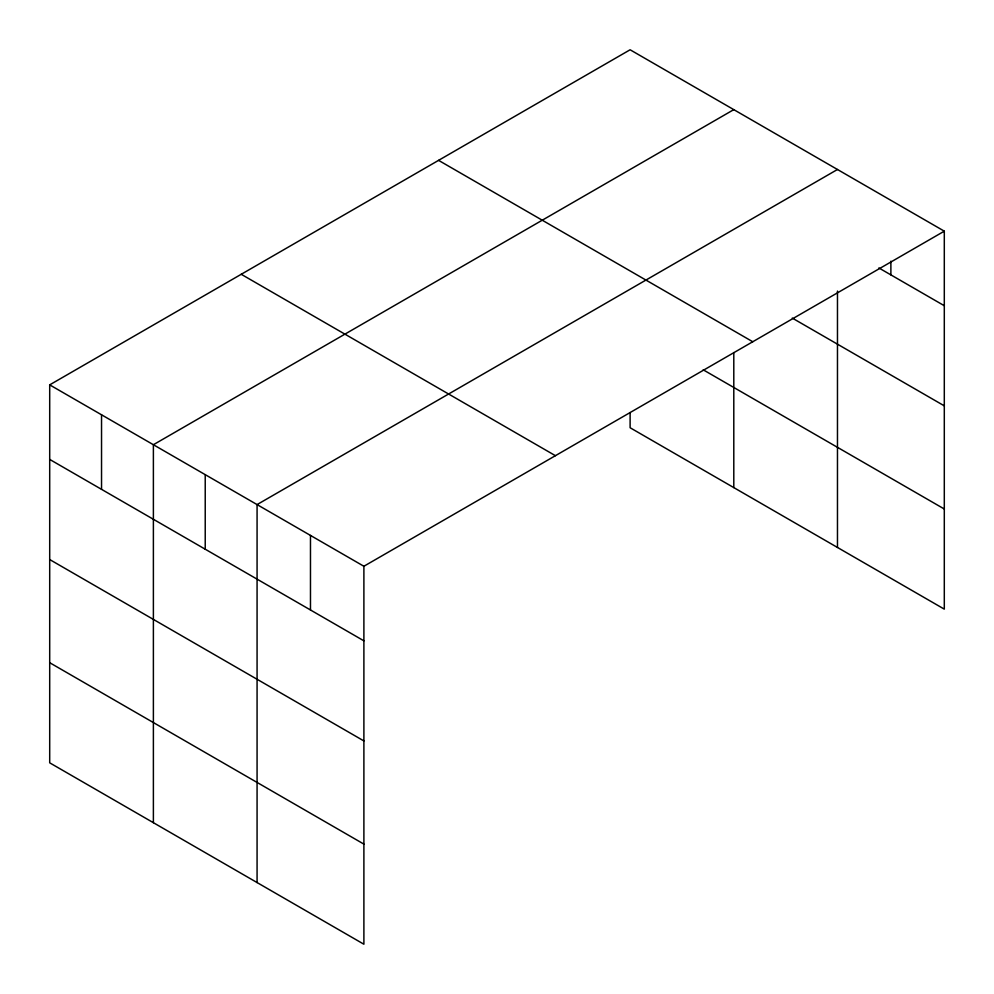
<?xml version="1.0" encoding="UTF-8"?>
<svg xmlns="http://www.w3.org/2000/svg" width="994" height="994" viewBox="0 0 994 994"><rect width="100%" height="100%" fill="white"/><g stroke="black" fill="none" stroke-linecap="round" stroke-linejoin="round"><path stroke-width="1.49" d="M49.7 384.864L363.891 566.257L363.891 944.225L49.7 762.833L49.7 384.864L630.109 49.775L944.3 231.167L944.3 609.136L630.109 427.743L630.109 412.572M733.796 109.626L153.387 444.728L153.387 822.697M837.47 169.489L257.073 504.592L257.073 882.56M363.891 566.257L944.3 231.167M878.87 267.945L944.3 305.717M792.28 318.08L944.3 405.85M438.578 160.357L752.769 341.75M703.218 369.818L944.3 509.003M241.231 274.282L555.422 455.687M49.7 459.414L363.891 640.819M49.7 559.547L363.891 740.94M49.7 662.7L363.891 844.105M890.885 261.186L890.885 274.878M837.47 291.08L837.47 547.458M733.796 352.584L733.796 487.594M310.476 535.431L310.476 609.981M205.224 474.66L205.224 549.21M101.537 414.796L101.537 489.346"/></g></svg>
